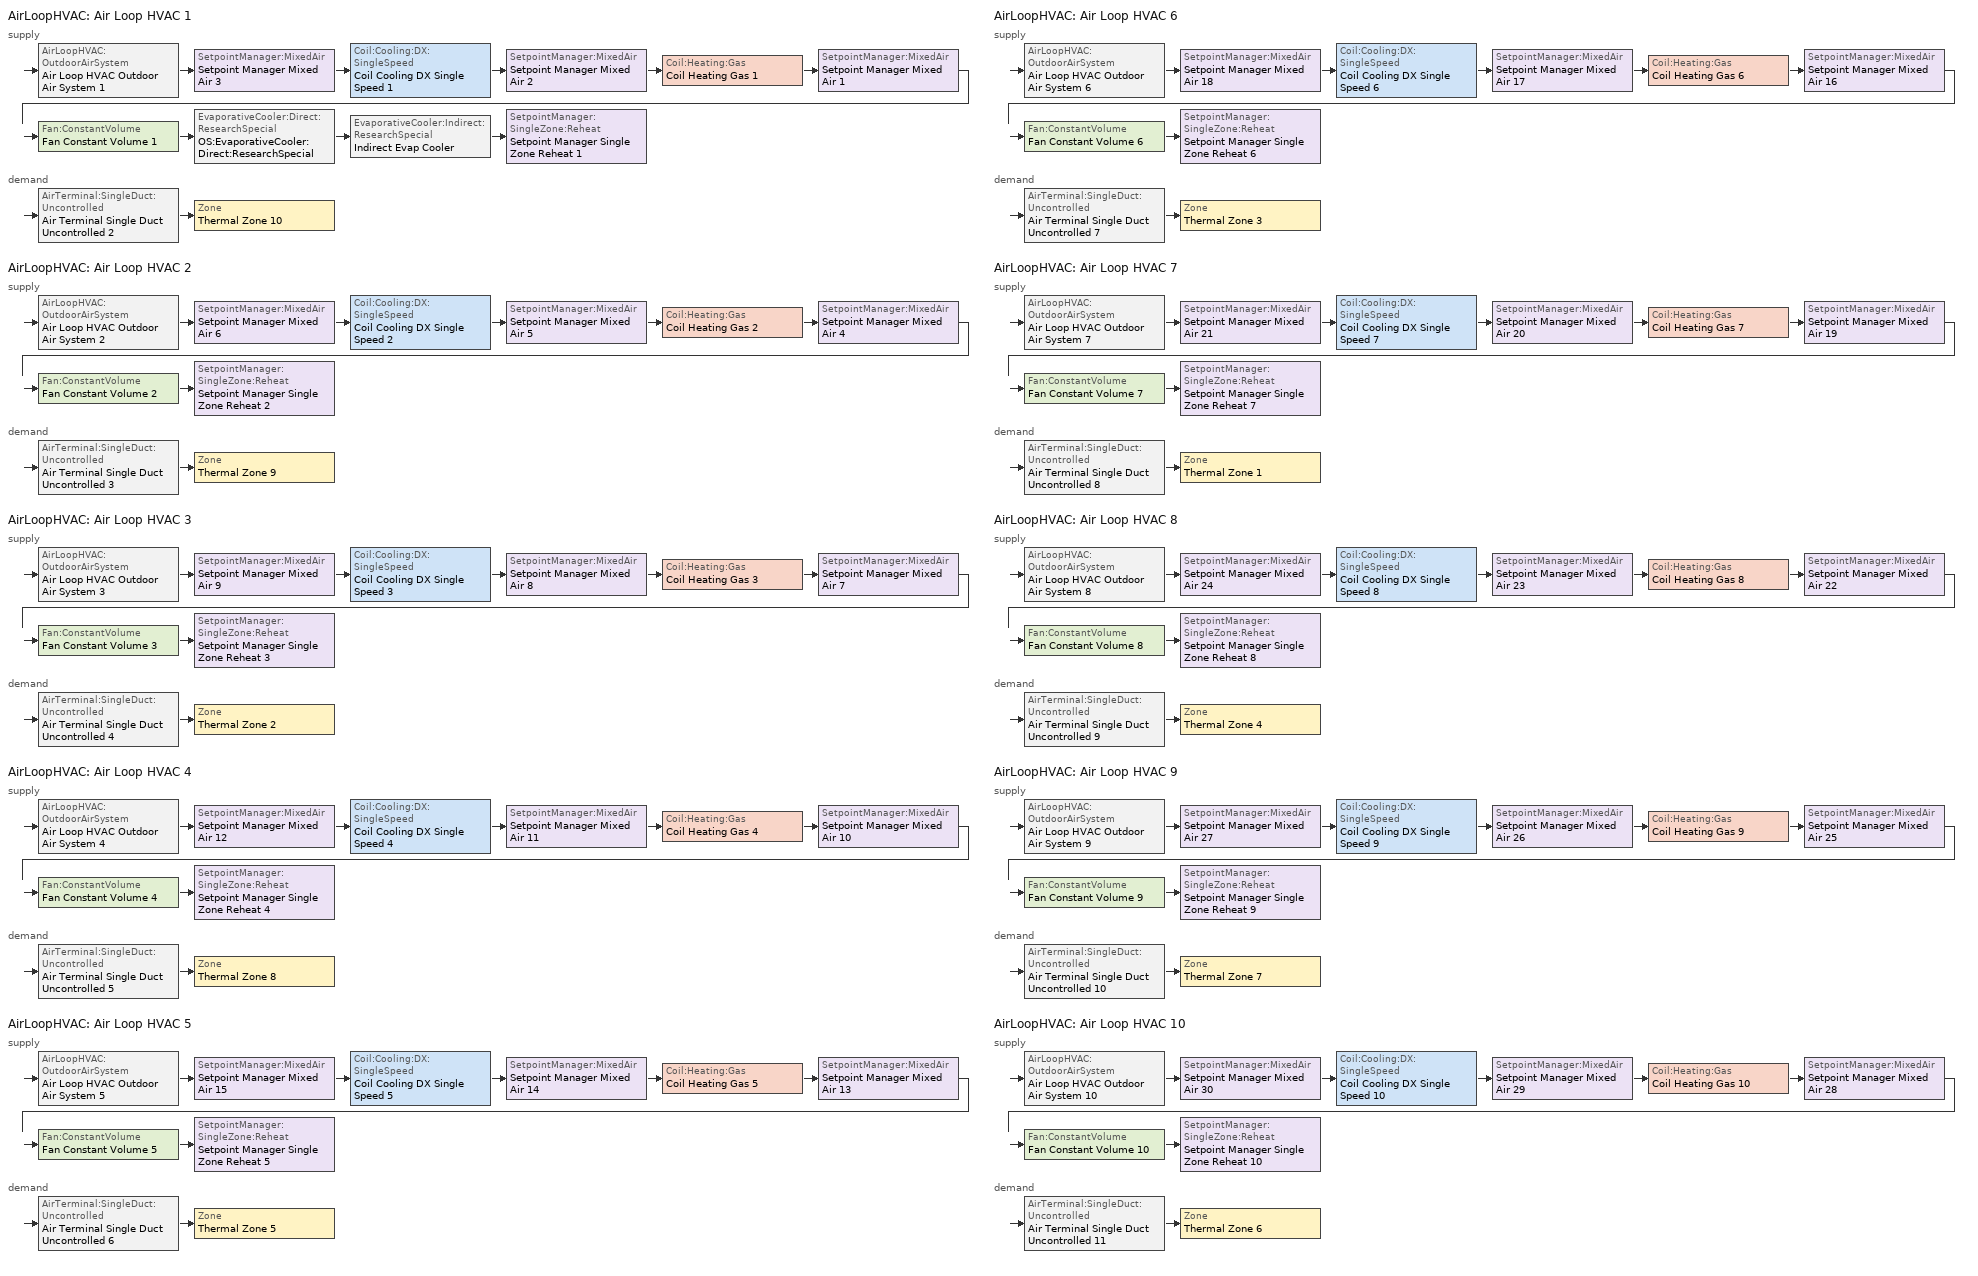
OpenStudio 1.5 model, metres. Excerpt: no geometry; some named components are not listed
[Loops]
AirLoopHVAC 'Air Loop HVAC 1'
 supply: AirLoopHVAC:OutdoorAirSystem 'Air Loop HVAC Outdoor Air System 1' > SetpointManager:MixedAir 'Setpoint Manager Mixed Air 3' > Coil:Cooling:DX:SingleSpeed 'Coil Cooling DX Single Speed 1' > SetpointManager:MixedAir 'Setpoint Manager Mixed Air 2' > Coil:Heating:Gas 'Coil Heating Gas 1' > SetpointManager:MixedAir 'Setpoint Manager Mixed Air 1' > Fan:ConstantVolume 'Fan Constant Volume 1' > EvaporativeCooler:Direct:ResearchSpecial 'OS:EvaporativeCooler:Direct:ResearchSpecial' > EvaporativeCooler:Indirect:ResearchSpecial 'Indirect Evap Cooler' > SetpointManager:SingleZone:Reheat 'Setpoint Manager Single Zone Reheat 1'
 demand: AirTerminal:SingleDuct:Uncontrolled 'Air Terminal Single Duct Uncontrolled 2' > Zone 'Thermal Zone 10'
AirLoopHVAC 'Air Loop HVAC 2'
 supply: AirLoopHVAC:OutdoorAirSystem 'Air Loop HVAC Outdoor Air System 2' > SetpointManager:MixedAir 'Setpoint Manager Mixed Air 6' > Coil:Cooling:DX:SingleSpeed 'Coil Cooling DX Single Speed 2' > SetpointManager:MixedAir 'Setpoint Manager Mixed Air 5' > Coil:Heating:Gas 'Coil Heating Gas 2' > SetpointManager:MixedAir 'Setpoint Manager Mixed Air 4' > Fan:ConstantVolume 'Fan Constant Volume 2' > SetpointManager:SingleZone:Reheat 'Setpoint Manager Single Zone Reheat 2'
 demand: AirTerminal:SingleDuct:Uncontrolled 'Air Terminal Single Duct Uncontrolled 3' > Zone 'Thermal Zone 9'
AirLoopHVAC 'Air Loop HVAC 3'
 supply: AirLoopHVAC:OutdoorAirSystem 'Air Loop HVAC Outdoor Air System 3' > SetpointManager:MixedAir 'Setpoint Manager Mixed Air 9' > Coil:Cooling:DX:SingleSpeed 'Coil Cooling DX Single Speed 3' > SetpointManager:MixedAir 'Setpoint Manager Mixed Air 8' > Coil:Heating:Gas 'Coil Heating Gas 3' > SetpointManager:MixedAir 'Setpoint Manager Mixed Air 7' > Fan:ConstantVolume 'Fan Constant Volume 3' > SetpointManager:SingleZone:Reheat 'Setpoint Manager Single Zone Reheat 3'
 demand: AirTerminal:SingleDuct:Uncontrolled 'Air Terminal Single Duct Uncontrolled 4' > Zone 'Thermal Zone 2'
AirLoopHVAC 'Air Loop HVAC 4'
 supply: AirLoopHVAC:OutdoorAirSystem 'Air Loop HVAC Outdoor Air System 4' > SetpointManager:MixedAir 'Setpoint Manager Mixed Air 12' > Coil:Cooling:DX:SingleSpeed 'Coil Cooling DX Single Speed 4' > SetpointManager:MixedAir 'Setpoint Manager Mixed Air 11' > Coil:Heating:Gas 'Coil Heating Gas 4' > SetpointManager:MixedAir 'Setpoint Manager Mixed Air 10' > Fan:ConstantVolume 'Fan Constant Volume 4' > SetpointManager:SingleZone:Reheat 'Setpoint Manager Single Zone Reheat 4'
 demand: AirTerminal:SingleDuct:Uncontrolled 'Air Terminal Single Duct Uncontrolled 5' > Zone 'Thermal Zone 8'
AirLoopHVAC 'Air Loop HVAC 5'
 supply: AirLoopHVAC:OutdoorAirSystem 'Air Loop HVAC Outdoor Air System 5' > SetpointManager:MixedAir 'Setpoint Manager Mixed Air 15' > Coil:Cooling:DX:SingleSpeed 'Coil Cooling DX Single Speed 5' > SetpointManager:MixedAir 'Setpoint Manager Mixed Air 14' > Coil:Heating:Gas 'Coil Heating Gas 5' > SetpointManager:MixedAir 'Setpoint Manager Mixed Air 13' > Fan:ConstantVolume 'Fan Constant Volume 5' > SetpointManager:SingleZone:Reheat 'Setpoint Manager Single Zone Reheat 5'
 demand: AirTerminal:SingleDuct:Uncontrolled 'Air Terminal Single Duct Uncontrolled 6' > Zone 'Thermal Zone 5'
AirLoopHVAC 'Air Loop HVAC 6'
 supply: AirLoopHVAC:OutdoorAirSystem 'Air Loop HVAC Outdoor Air System 6' > SetpointManager:MixedAir 'Setpoint Manager Mixed Air 18' > Coil:Cooling:DX:SingleSpeed 'Coil Cooling DX Single Speed 6' > SetpointManager:MixedAir 'Setpoint Manager Mixed Air 17' > Coil:Heating:Gas 'Coil Heating Gas 6' > SetpointManager:MixedAir 'Setpoint Manager Mixed Air 16' > Fan:ConstantVolume 'Fan Constant Volume 6' > SetpointManager:SingleZone:Reheat 'Setpoint Manager Single Zone Reheat 6'
 demand: AirTerminal:SingleDuct:Uncontrolled 'Air Terminal Single Duct Uncontrolled 7' > Zone 'Thermal Zone 3'
AirLoopHVAC 'Air Loop HVAC 7'
 supply: AirLoopHVAC:OutdoorAirSystem 'Air Loop HVAC Outdoor Air System 7' > SetpointManager:MixedAir 'Setpoint Manager Mixed Air 21' > Coil:Cooling:DX:SingleSpeed 'Coil Cooling DX Single Speed 7' > SetpointManager:MixedAir 'Setpoint Manager Mixed Air 20' > Coil:Heating:Gas 'Coil Heating Gas 7' > SetpointManager:MixedAir 'Setpoint Manager Mixed Air 19' > Fan:ConstantVolume 'Fan Constant Volume 7' > SetpointManager:SingleZone:Reheat 'Setpoint Manager Single Zone Reheat 7'
 demand: AirTerminal:SingleDuct:Uncontrolled 'Air Terminal Single Duct Uncontrolled 8' > Zone 'Thermal Zone 1'
AirLoopHVAC 'Air Loop HVAC 8'
 supply: AirLoopHVAC:OutdoorAirSystem 'Air Loop HVAC Outdoor Air System 8' > SetpointManager:MixedAir 'Setpoint Manager Mixed Air 24' > Coil:Cooling:DX:SingleSpeed 'Coil Cooling DX Single Speed 8' > SetpointManager:MixedAir 'Setpoint Manager Mixed Air 23' > Coil:Heating:Gas 'Coil Heating Gas 8' > SetpointManager:MixedAir 'Setpoint Manager Mixed Air 22' > Fan:ConstantVolume 'Fan Constant Volume 8' > SetpointManager:SingleZone:Reheat 'Setpoint Manager Single Zone Reheat 8'
 demand: AirTerminal:SingleDuct:Uncontrolled 'Air Terminal Single Duct Uncontrolled 9' > Zone 'Thermal Zone 4'
AirLoopHVAC 'Air Loop HVAC 9'
 supply: AirLoopHVAC:OutdoorAirSystem 'Air Loop HVAC Outdoor Air System 9' > SetpointManager:MixedAir 'Setpoint Manager Mixed Air 27' > Coil:Cooling:DX:SingleSpeed 'Coil Cooling DX Single Speed 9' > SetpointManager:MixedAir 'Setpoint Manager Mixed Air 26' > Coil:Heating:Gas 'Coil Heating Gas 9' > SetpointManager:MixedAir 'Setpoint Manager Mixed Air 25' > Fan:ConstantVolume 'Fan Constant Volume 9' > SetpointManager:SingleZone:Reheat 'Setpoint Manager Single Zone Reheat 9'
 demand: AirTerminal:SingleDuct:Uncontrolled 'Air Terminal Single Duct Uncontrolled 10' > Zone 'Thermal Zone 7'
AirLoopHVAC 'Air Loop HVAC 10'
 supply: AirLoopHVAC:OutdoorAirSystem 'Air Loop HVAC Outdoor Air System 10' > SetpointManager:MixedAir 'Setpoint Manager Mixed Air 30' > Coil:Cooling:DX:SingleSpeed 'Coil Cooling DX Single Speed 10' > SetpointManager:MixedAir 'Setpoint Manager Mixed Air 29' > Coil:Heating:Gas 'Coil Heating Gas 10' > SetpointManager:MixedAir 'Setpoint Manager Mixed Air 28' > Fan:ConstantVolume 'Fan Constant Volume 10' > SetpointManager:SingleZone:Reheat 'Setpoint Manager Single Zone Reheat 10'
 demand: AirTerminal:SingleDuct:Uncontrolled 'Air Terminal Single Duct Uncontrolled 11' > Zone 'Thermal Zone 6'
[Sizing:Zone] Zone Cooling Design Supply Air Temperature {C}=14; Zone Heating Design Supply Air Temperature {C}=40; Zone Cooling Design Supply Air Humidity Ratio {kg-H2O/kg-air}=0.0085; Zone Heating Design Supply Air Humidity Ratio {kg-H2O/kg-air}=0.008; Cooling Design Air Flow Method=DesignDay; Heating Design Air Flow Method=DesignDay
Thermal Zone 1; Thermal Zone 2; Thermal Zone 3; Thermal Zone 4; Thermal Zone 5; Thermal Zone 6; Thermal Zone 7; Thermal Zone 8; Thermal Zone 9; Thermal Zone 10
[Zone equipment]
Thermal Zone 1: Air Terminal Single Duct Uncontrolled 8
Thermal Zone 2: Air Terminal Single Duct Uncontrolled 4
Thermal Zone 3: Air Terminal Single Duct Uncontrolled 7
Thermal Zone 4: Air Terminal Single Duct Uncontrolled 9
Thermal Zone 5: Air Terminal Single Duct Uncontrolled 6
Thermal Zone 6: Air Terminal Single Duct Uncontrolled 11
Thermal Zone 7: Air Terminal Single Duct Uncontrolled 10
Thermal Zone 8: Air Terminal Single Duct Uncontrolled 5
Thermal Zone 9: Air Terminal Single Duct Uncontrolled 3
Thermal Zone 10: Air Terminal Single Duct Uncontrolled 2
[AirLoopHVAC] Design Supply Air Flow Rate {m3/s}=AutoSize
Air Loop HVAC 1; Air Loop HVAC 2; Air Loop HVAC 3; Air Loop HVAC 4; Air Loop HVAC 5; Air Loop HVAC 6; Air Loop HVAC 7; Air Loop HVAC 8; Air Loop HVAC 9; Air Loop HVAC 10
[Sizing:System] Type of Load to Size On=Sensible; Design Outdoor Air Flow Rate {m3/s}=Autosize; Minimum System Air Flow Ratio=1; Preheat Design Temperature {C}=7; Preheat Design Humidity Ratio {kg-H2O/kg-Air}=0.008; Precool Design Temperature {C}=12.8; Precool Design Humidity Ratio {kg-H2O/kg-Air}=0.008; Central Cooling Design Supply Air Temperature {C}=12.8; Central Heating Design Supply Air Temperature {C}=40; Sizing Option=NonCoincident; 100% Outdoor Air in Cooling=Yes; 100% Outdoor Air in Heating=Yes; Central Cooling Design Supply Air Humidity Ratio {kg-H2O/kg-Air}=0.0085; Central Heating Design Supply Air Humidity Ratio {kg-H2O/kg-Air}=0.008; Cooling Design Air Flow Method=DesignDay; Cooling Design Air Flow Rate {m3/s}=0; Heating Design Air Flow Method=DesignDay; Heating Design Air Flow Rate {m3/s}=0; System Outdoor Air Method=ZoneSum
Air Loop HVAC 1; Air Loop HVAC 2; Air Loop HVAC 3; Air Loop HVAC 4; Air Loop HVAC 5; Air Loop HVAC 6; Air Loop HVAC 7; Air Loop HVAC 8; Air Loop HVAC 9; Air Loop HVAC 10
[Fan:ConstantVolume] Pressure Rise {Pa}=500; Maximum Flow Rate {m3/s}=AutoSize
Name | Availability Schedule
Fan Constant Volume 1 | Always_On
Fan Constant Volume 2 | Always_On 1
Fan Constant Volume 3 | Always_On 2
Fan Constant Volume 4 | Always_On 3
Fan Constant Volume 5 | Always_On 4
Fan Constant Volume 6 | Always_On 5
Fan Constant Volume 7 | Always_On 6
Fan Constant Volume 8 | Always_On 7
Fan Constant Volume 9 | Always_On 8
Fan Constant Volume 10 | Always_On 9
[Coil:Heating:Gas] Gas Burner Efficiency=0.8; Nominal Capacity {W}=AutoSize; Parasitic Electric Load {W}=0; Parasitic Gas Load {W}=0
Name | Availability Schedule
Coil Heating Gas 1 | Always_On
Coil Heating Gas 2 | Always_On 1
Coil Heating Gas 3 | Always_On 2
Coil Heating Gas 4 | Always_On 3
Coil Heating Gas 5 | Always_On 4
Coil Heating Gas 6 | Always_On 5
Coil Heating Gas 7 | Always_On 6
Coil Heating Gas 8 | Always_On 7
Coil Heating Gas 9 | Always_On 8
Coil Heating Gas 10 | Always_On 9
[Coil:Cooling:DX:SingleSpeed] Rated Total Cooling Capacity {W}=autosize; Rated Sensible Heat Ratio=autosize; Rated COP {W/W}=3; Rated Air Flow Rate {m3/s}=autosize; Rated Evaporator Fan Power Per Volume Flow Rate {W/(m3/s)}=773.3; Condenser Type=AirCooled; Evaporative Condenser Effectiveness=0; Evaporative Condenser Air Flow Rate {m3/s}=Autosize; Evaporative Condenser Pump Rated Power Consumption {W}=Autosize; Crankcase Heater Capacity {W}=0; Maximum Outdoor Dry-Bulb Temperature for Crankcase Heater Operation {C}=0; Basin Heater Capacity {W/K}=0; Basin Heater Setpoint Temperature {C}=10
Name | Availability Schedule | Total Cooling Capacity Function of Temperature Curve | Total Cooling Capacity Function of Flow Fraction Curve | Energy Input Ratio Function of Temperature Curve | Energy Input Ratio Function of Flow Fraction Curve | Part Load Fraction Correlation Curve
Coil Cooling DX Single Speed 1 | Always_On | Curve Biquadratic 1 | Curve Quadratic 1 | Curve Biquadratic 2 | Curve Quadratic 2 | Curve Quadratic 3
Coil Cooling DX Single Speed 2 | Always_On 1 | Curve Biquadratic 3 | Curve Quadratic 4 | Curve Biquadratic 4 | Curve Quadratic 5 | Curve Quadratic 6
Coil Cooling DX Single Speed 3 | Always_On 2 | Curve Biquadratic 5 | Curve Quadratic 7 | Curve Biquadratic 6 | Curve Quadratic 8 | Curve Quadratic 9
Coil Cooling DX Single Speed 4 | Always_On 3 | Curve Biquadratic 7 | Curve Quadratic 10 | Curve Biquadratic 8 | Curve Quadratic 11 | Curve Quadratic 12
Coil Cooling DX Single Speed 5 | Always_On 4 | Curve Biquadratic 9 | Curve Quadratic 13 | Curve Biquadratic 10 | Curve Quadratic 14 | Curve Quadratic 15
Coil Cooling DX Single Speed 6 | Always_On 5 | Curve Biquadratic 11 | Curve Quadratic 16 | Curve Biquadratic 12 | Curve Quadratic 17 | Curve Quadratic 18
Coil Cooling DX Single Speed 7 | Always_On 6 | Curve Biquadratic 13 | Curve Quadratic 19 | Curve Biquadratic 14 | Curve Quadratic 20 | Curve Quadratic 21
Coil Cooling DX Single Speed 8 | Always_On 7 | Curve Biquadratic 15 | Curve Quadratic 22 | Curve Biquadratic 16 | Curve Quadratic 23 | Curve Quadratic 24
Coil Cooling DX Single Speed 9 | Always_On 8 | Curve Biquadratic 17 | Curve Quadratic 25 | Curve Biquadratic 18 | Curve Quadratic 26 | Curve Quadratic 27
Coil Cooling DX Single Speed 10 | Always_On 9 | Curve Biquadratic 19 | Curve Quadratic 28 | Curve Biquadratic 20 | Curve Quadratic 29 | Curve Quadratic 30
[SetpointManager:SingleZone:Reheat] Minimum Supply Air Temperature {C}=-99; Maximum Supply Air Temperature {C}=99
Name | Control Zone
Setpoint Manager Single Zone Reheat 1 | Thermal Zone 10
Setpoint Manager Single Zone Reheat 2 | Thermal Zone 9
Setpoint Manager Single Zone Reheat 3 | Thermal Zone 2
Setpoint Manager Single Zone Reheat 4 | Thermal Zone 8
Setpoint Manager Single Zone Reheat 5 | Thermal Zone 5
Setpoint Manager Single Zone Reheat 6 | Thermal Zone 3
Setpoint Manager Single Zone Reheat 7 | Thermal Zone 1
Setpoint Manager Single Zone Reheat 8 | Thermal Zone 4
Setpoint Manager Single Zone Reheat 9 | Thermal Zone 7
Setpoint Manager Single Zone Reheat 10 | Thermal Zone 6
[Controller:OutdoorAir] Minimum Outdoor Air Flow Rate {m3/s}=Autosize; Maximum Outdoor Air Flow Rate {m3/s}=Autosize; Economizer Control Type=NoEconomizer; Economizer Control Action Type=ModulateFlow; Economizer Maximum Limit Dry-Bulb Temperature {C}=28; Economizer Maximum Limit Enthalpy {J/kg}=64000; Economizer Minimum Limit Dry-Bulb Temperature {C}=-100; Lockout Type=NoLockout; Minimum Limit Type=FixedMinimum; High Humidity Control=No; Heat Recovery Bypass Control Type=BypassWhenOAFlowGreaterThanMinimum
Name | Mechanical Ventilation Controller
Controller Outdoor Air 1 | Controller Mechanical Ventilation 3
Controller Outdoor Air 2 | Controller Mechanical Ventilation 7
Controller Outdoor Air 3 | Controller Mechanical Ventilation 10
Controller Outdoor Air 4 | Controller Mechanical Ventilation 6
Controller Outdoor Air 5 | Controller Mechanical Ventilation 2
Controller Outdoor Air 6 | Controller Mechanical Ventilation 8
Controller Outdoor Air 7 | Controller Mechanical Ventilation 5
Controller Outdoor Air 8 | Controller Mechanical Ventilation 1
Controller Outdoor Air 9 | Controller Mechanical Ventilation 4
Controller Outdoor Air 10 | Controller Mechanical Ventilation 9
[Controller:MechanicalVentilation] Availability Schedule=Always On Discrete; System Outdoor Air Method=ZoneSum
Controller Mechanical Ventilation 3; Controller Mechanical Ventilation 7; Controller Mechanical Ventilation 10; Controller Mechanical Ventilation 6; Controller Mechanical Ventilation 2; Controller Mechanical Ventilation 8; Controller Mechanical Ventilation 5; Controller Mechanical Ventilation 1; Controller Mechanical Ventilation 4; Controller Mechanical Ventilation 9
[AirLoopHVAC:OutdoorAirSystem]
Name | Controller
Air Loop HVAC Outdoor Air System 1 | Controller Outdoor Air 1
Air Loop HVAC Outdoor Air System 2 | Controller Outdoor Air 2
Air Loop HVAC Outdoor Air System 3 | Controller Outdoor Air 3
Air Loop HVAC Outdoor Air System 4 | Controller Outdoor Air 4
Air Loop HVAC Outdoor Air System 5 | Controller Outdoor Air 5
Air Loop HVAC Outdoor Air System 6 | Controller Outdoor Air 6
Air Loop HVAC Outdoor Air System 7 | Controller Outdoor Air 7
Air Loop HVAC Outdoor Air System 8 | Controller Outdoor Air 8
Air Loop HVAC Outdoor Air System 9 | Controller Outdoor Air 9
Air Loop HVAC Outdoor Air System 10 | Controller Outdoor Air 10
[AirTerminal:SingleDuct:Uncontrolled] Maximum Air Flow Rate {m3/s}=AutoSize
Name | Availability Schedule
Air Terminal Single Duct Uncontrolled 2 | Always_On
Air Terminal Single Duct Uncontrolled 3 | Always_On 1
Air Terminal Single Duct Uncontrolled 4 | Always_On 2
Air Terminal Single Duct Uncontrolled 5 | Always_On 3
Air Terminal Single Duct Uncontrolled 6 | Always_On 4
Air Terminal Single Duct Uncontrolled 7 | Always_On 5
Air Terminal Single Duct Uncontrolled 8 | Always_On 6
Air Terminal Single Duct Uncontrolled 9 | Always_On 7
Air Terminal Single Duct Uncontrolled 10 | Always_On 8
Air Terminal Single Duct Uncontrolled 11 | Always_On 9
[EvaporativeCooler:Direct:ResearchSpecial]
OS:EvaporativeCooler:Direct:ResearchSpecial: Availability Schedule=Always On Discrete 1; Cooler Effectiveness=1; Recirculating Water Pump Power Consumption {W}=0; Drift Loss Fraction=0; Blowdown Concentration Ratio=0
[EvaporativeCooler:Indirect:ResearchSpecial]
Indirect Evap Cooler: Cooler Maximum Effectiveness=0.75; Recirculating Water Pump Power Consumption {W}=30; Secondary Fan Total Efficiency=0.6; Secondary Fan Delta Pressure {Pa}=124.6; Dewpoint Effectiveness Factor=0.9; Drift Loss Fraction=0
[Schedule:Constant] Value=1
Always On Discrete; Always On Discrete 1
[Schedule:Ruleset]
Name | Default Day Schedule | Summer Design Day Schedule | Winter Design Day Schedule
Always_On | Always_On_Default | Always_On_Summer_Design_Day | Always_On_Winter_Design_Day
Always_On 1 | Always_On_Default 1 | Always_On_Summer_Design_Day 1 | Always_On_Winter_Design_Day 1
Always_On 2 | Always_On_Default 2 | Always_On_Summer_Design_Day 2 | Always_On_Winter_Design_Day 2
Always_On 3 | Always_On_Default 3 | Always_On_Summer_Design_Day 3 | Always_On_Winter_Design_Day 3
Always_On 4 | Always_On_Default 4 | Always_On_Summer_Design_Day 4 | Always_On_Winter_Design_Day 4
Always_On 5 | Always_On_Default 5 | Always_On_Summer_Design_Day 5 | Always_On_Winter_Design_Day 5
Always_On 6 | Always_On_Default 6 | Always_On_Summer_Design_Day 6 | Always_On_Winter_Design_Day 6
Always_On 7 | Always_On_Default 7 | Always_On_Summer_Design_Day 7 | Always_On_Winter_Design_Day 7
Always_On 8 | Always_On_Default 8 | Always_On_Summer_Design_Day 8 | Always_On_Winter_Design_Day 8
Always_On 9 | Always_On_Default 9 | Always_On_Summer_Design_Day 9 | Always_On_Winter_Design_Day 9
[Schedule:Day]
Always_On_Default; Always_On_Summer_Design_Day; Always_On_Winter_Design_Day; Always_On_Default 1; Always_On_Summer_Design_Day 1; Always_On_Winter_Design_Day 1; Always_On_Default 2; Always_On_Summer_Design_Day 2; Always_On_Winter_Design_Day 2; Always_On_Default 3; Always_On_Summer_Design_Day 3; Always_On_Winter_Design_Day 3; Always_On_Default 4; Always_On_Summer_Design_Day 4; Always_On_Winter_Design_Day 4; Always_On_Default 5; Always_On_Summer_Design_Day 5; Always_On_Winter_Design_Day 5; Always_On_Default 6; Always_On_Summer_Design_Day 6; Always_On_Winter_Design_Day 6; Always_On_Default 7; Always_On_Summer_Design_Day 7; Always_On_Winter_Design_Day 7; Always_On_Default 8; Always_On_Summer_Design_Day 8; Always_On_Winter_Design_Day 8; Always_On_Default 9; Always_On_Summer_Design_Day 9; Always_On_Winter_Design_Day 9: 24, 0, 1
[Curve:Biquadratic] Minimum Value of x {BasedOnField A2}=17; Maximum Value of x {BasedOnField A2}=22; Minimum Value of y {BasedOnField A3}=13; Maximum Value of y {BasedOnField A3}=46
Name | Coefficient1 Constant | Coefficient2 x | Coefficient3 x**2 | Coefficient4 y | Coefficient5 y**2 | Coefficient6 x*y
Curve Biquadratic 1; Curve Biquadratic 3; Curve Biquadratic 5; Curve Biquadratic 7; Curve Biquadratic 9; Curve Biquadratic 11; Curve Biquadratic 13; Curve Biquadratic 15; Curve Biquadratic 17; Curve Biquadratic 19 | 0.42415 | 0.04426 | -0.00042 | 0.00333 | -8e-005 | -0.00021
Curve Biquadratic 2; Curve Biquadratic 4; Curve Biquadratic 6; Curve Biquadratic 8; Curve Biquadratic 10; Curve Biquadratic 12; Curve Biquadratic 14; Curve Biquadratic 16; Curve Biquadratic 18; Curve Biquadratic 20 | 1.23649 | -0.02431 | 0.00057 | -0.01434 | 0.00063 | -0.00038
[Curve:Quadratic]
Name | Coefficient1 Constant | Coefficient2 x | Coefficient3 x**2 | Minimum Value of x {BasedOnField A2} | Maximum Value of x {BasedOnField A2}
Curve Quadratic 1; Curve Quadratic 4; Curve Quadratic 7; Curve Quadratic 10; Curve Quadratic 13; Curve Quadratic 16; Curve Quadratic 19; Curve Quadratic 22; Curve Quadratic 25; Curve Quadratic 28 | 0.77136 | 0.34053 | -0.11088 | 0.75918 | 1.13877
Curve Quadratic 2; Curve Quadratic 5; Curve Quadratic 8; Curve Quadratic 11; Curve Quadratic 14; Curve Quadratic 17; Curve Quadratic 20; Curve Quadratic 23; Curve Quadratic 26; Curve Quadratic 29 | 1.2055 | -0.32953 | 0.12308 | 0.75918 | 1.13877
Curve Quadratic 3; Curve Quadratic 6; Curve Quadratic 9; Curve Quadratic 12; Curve Quadratic 15; Curve Quadratic 18; Curve Quadratic 21; Curve Quadratic 24; Curve Quadratic 27; Curve Quadratic 30 | 0.771 | 0.229 | 0 | 0 | 1
